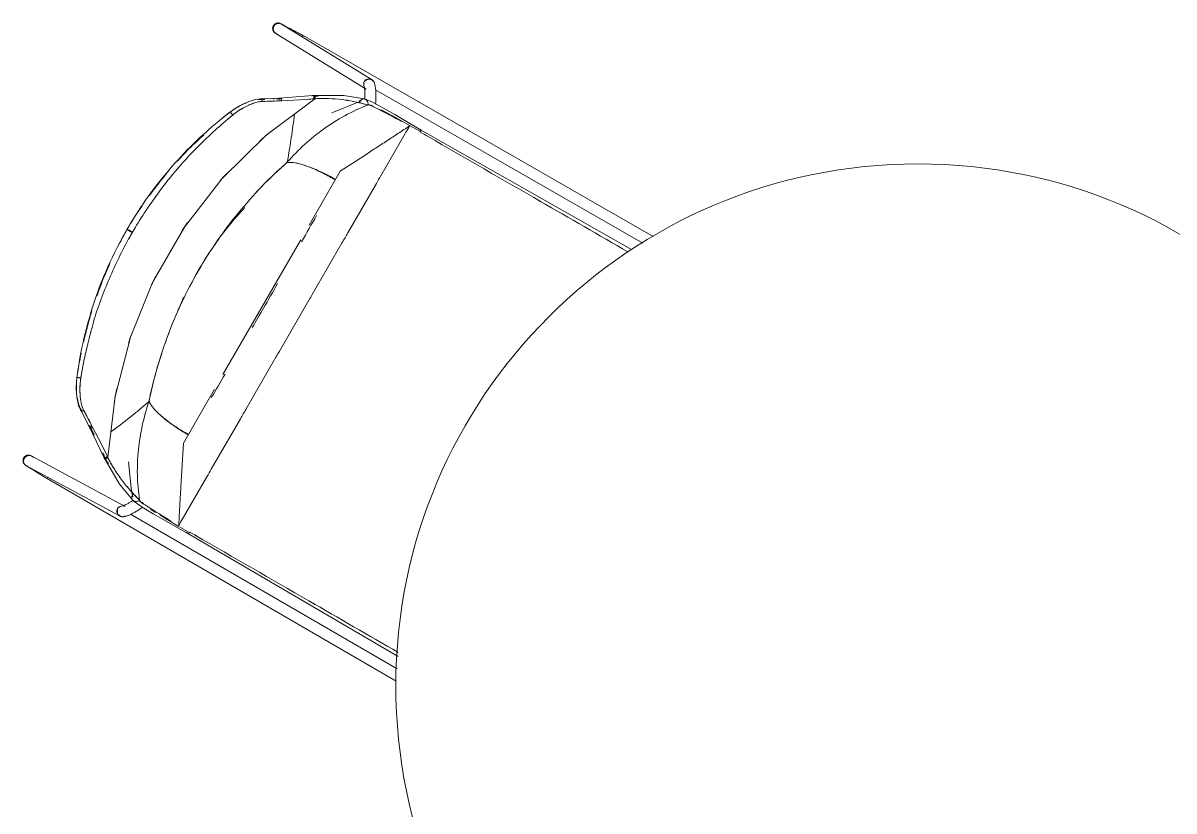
# Model space of a CAD drawing. Header units: millimetres. Extents: x 155927 to 317870, y -36033 to 97293.
# Drawn here: x 194627 to 195784, y 30545 to 31338 of the extents above; entities that cross this region are included whole.
import ezdxf

# ---------------------------------------------------------------- set-up
doc = ezdxf.new("R2010")
doc.units = ezdxf.units.MM
doc.header["$MEASUREMENT"] = 0
doc.layers.add('I-FURN', color=8, linetype='CONTINUOUS', lineweight=9)

msp = doc.modelspace()

# ---------------------------------------------------------------- linework, layer by layer
at = {"layer": 'I-FURN'}
for p, q in [((194880.2, 31336.5), (194880.4, 31336.7)), ((194880.4, 31336.7), (194880.6, 31336.8)), ((194880.5, 31335.8), (194881.7, 31336.7)), ((194880.6, 31336.8), (194880.8, 31336.9)), ((194880.8, 31336.9), (194881, 31337)), ((194881, 31337), (194881.1, 31337.1)), ((194881.1, 31337.1), (194881.3, 31337.2)), ((194881.3, 31337.2), (194881.5, 31337.3)), ((194881.5, 31337.3), (194881.7, 31337.4)), ((194881.7, 31337.4), (194882, 31337.5)), ((194881.7, 31336.7), (194883, 31337.2)), ((194882, 31337.5), (194882.2, 31337.6)), ((194882.2, 31337.6), (194882.4, 31337.6)), ((194882.4, 31337.6), (194882.6, 31337.7)), ((194882.6, 31337.7), (194882.8, 31337.7)), ((194882.8, 31337.7), (194883, 31337.7)), ((194883, 31337.7), (194883.2, 31337.8)), ((194883, 31337.2), (194884.4, 31337.4)), ((194883.2, 31337.8), (194883.5, 31337.8)), ((194883.5, 31337.8), (194883.7, 31337.8)), ((194883.7, 31337.8), (194883.9, 31337.8)), ((194883.9, 31337.8), (194884.1, 31337.8)), ((194884.1, 31337.8), (194884.3, 31337.7)), ((194884.3, 31337.7), (194884.6, 31337.7)), ((194884.4, 31337.4), (194885.8, 31337.3)), ((194884.6, 31337.7), (194884.8, 31337.7)), ((194884.8, 31337.7), (194885, 31337.6)), ((194885, 31337.6), (194885.2, 31337.6)), ((194885.2, 31337.6), (194885.4, 31337.5)), ((194885.4, 31337.5), (194885.6, 31337.4)), ((194885.6, 31337.4), (194885.8, 31337.4)), ((194885.8, 31337.4), (194886, 31337.3)), ((194885.8, 31337.3), (194887.1, 31336.7)), ((194886, 31337.3), (194886.2, 31337.2)), ((194886.2, 31337.2), (194886.3, 31337.1)), ((194886.4, 31337.1), (194886.3, 31337.1)), ((194886.3, 31337.1), (194886.3, 31337.1)), ((194886.3, 31337.1), (194886.3, 31337.1)), ((194886.3, 31337.1), (194886.4, 31337.1)), ((194886.6, 31337), (194886.4, 31337.1)), ((194886.4, 31337.1), (194886.4, 31337.1)), ((194886.4, 31337.1), (194886.5, 31337.1)), ((194886.5, 31337.1), (194886.6, 31337)), ((194886.7, 31336.9), (194886.6, 31337)), ((194886.6, 31337), (194886.8, 31336.9)), ((194886.9, 31336.8), (194886.7, 31336.9)), ((194886.8, 31336.9), (194887, 31336.8)), ((194887, 31336.8), (194887.2, 31336.7)), ((194978.2, 31280.5), (194887.2, 31336.7)), ((194887.2, 31336.7), (194887.5, 31336.5)), ((194878.2, 31332.5), (194878.3, 31332.7)), ((194878.2, 31332.3), (194878.2, 31332.5)), ((194878.2, 31332), (194878.2, 31332.3)), ((194878.3, 31331.8), (194878.2, 31332)), ((194878.3, 31333.4), (194878.4, 31333.6)), ((194878.3, 31333.1), (194878.3, 31333.4)), ((194878.3, 31332.9), (194878.3, 31333.1)), ((194878.3, 31332.7), (194878.3, 31332.9)), ((194878.3, 31331.6), (194878.3, 31331.8)), ((194878.3, 31331.4), (194878.3, 31331.6)), ((194878.3, 31331.2), (194878.3, 31331.4)), ((194878.4, 31331), (194878.3, 31331.2)), ((194878.4, 31333.8), (194878.5, 31334)), ((194878.4, 31333.6), (194878.4, 31333.8)), ((194878.5, 31330.7), (194878.4, 31331)), ((194878.5, 31334), (194878.6, 31334.2)), ((194878.5, 31330.5), (194878.5, 31330.7)), ((194878.6, 31330.3), (194878.5, 31330.5)), ((194878.6, 31334.2), (194878.7, 31334.4)), ((194878.7, 31330.1), (194878.6, 31330.3)), ((194878.7, 31334.4), (194878.8, 31334.6)), ((194878.8, 31329.9), (194878.7, 31330.1)), ((194878.8, 31334.8), (194879, 31335)), ((194878.8, 31334.6), (194878.8, 31334.8)), ((194878.9, 31329.7), (194878.8, 31329.9)), ((194878.9, 31331.9), (194879.1, 31333.3)), ((194879.1, 31330.5), (194878.9, 31331.9)), ((194879, 31329.5), (194878.9, 31329.7)), ((194879, 31335), (194879.1, 31335.2)), ((194879, 31335), (194879, 31335)), ((194879.1, 31329.3), (194879, 31329.5)), ((194879.1, 31335.2), (194879.2, 31335.4)), ((194879.1, 31333.3), (194879.7, 31334.6)), ((194879.6, 31329.2), (194879.1, 31330.5)), ((194879.2, 31329.2), (194879.1, 31329.3)), ((194879.2, 31335.4), (194879.3, 31335.6)), ((194879.3, 31329), (194879.2, 31329.2)), ((194879.3, 31335.6), (194879.5, 31335.7)), ((194879.5, 31328.8), (194879.3, 31329)), ((194879.5, 31335.7), (194879.6, 31335.9)), ((194879.6, 31328.6), (194879.5, 31328.8)), ((194879.6, 31335.9), (194879.8, 31336.1)), ((194880.5, 31328.1), (194879.6, 31329.2)), ((194879.8, 31328.5), (194879.6, 31328.6)), ((194879.7, 31334.6), (194880.5, 31335.8)), ((194879.8, 31336.1), (194879.9, 31336.2)), ((194879.9, 31328.3), (194879.8, 31328.5)), ((194879.9, 31336.2), (194880.1, 31336.4)), ((194880.1, 31328.2), (194879.9, 31328.3)), ((194880.1, 31336.4), (194880.2, 31336.5)), ((194880.2, 31328), (194880.1, 31328.2)), ((194880.4, 31327.9), (194880.2, 31328)), ((194880.6, 31327.8), (194880.4, 31327.9)), ((194881.6, 31327.2), (194880.5, 31328.1)), ((194880.8, 31327.6), (194880.6, 31327.8)), ((194881, 31327.5), (194880.8, 31327.6)), ((194881.2, 31327.4), (194881, 31327.5)), ((194881.3, 31327.3), (194881.2, 31327.4)), ((194881.2, 31327.4), (194881.2, 31327.4)), ((194881.2, 31327.4), (194881.2, 31327.4)), ((194881.2, 31327.4), (194881.2, 31327.4)), ((194881.2, 31327.4), (194881.2, 31327.4)), ((194881.2, 31327.4), (194881.3, 31327.3)), ((194881.4, 31327.3), (194881.3, 31327.3)), ((194881.3, 31327.3), (194881.5, 31327.3)), ((194881.4, 31327.3), (194972.4, 31271.1)), ((194881.6, 31327.2), (194881.4, 31327.3)), ((194881.5, 31327.3), (194881.6, 31327.2)), ((194881.8, 31327.1), (194881.6, 31327.2)), ((194881.6, 31327.2), (194881.7, 31327.1)), ((194882.1, 31326.9), (194881.8, 31327.1)), ((194882.3, 31326.8), (194882.1, 31326.9)), ((194882.6, 31326.6), (194882.3, 31326.8)), ((194883, 31326.5), (194882.6, 31326.6)), ((194883.4, 31326.3), (194883, 31326.5)), ((194887.5, 31336.5), (194887.8, 31336.3)), ((194887.8, 31336.3), (194888.2, 31336.2)), ((194888.2, 31336.2), (194888.6, 31336)), ((194888.6, 31336), (194889, 31335.7)), ((194889, 31335.7), (194889.4, 31335.5)), ((194889.4, 31335.5), (194889.9, 31335.2)), ((194889.9, 31335.2), (194890.4, 31335)), ((194890.4, 31335), (194891, 31334.7)), ((194891, 31334.7), (194891.6, 31334.4)), ((194891.6, 31334.4), (194892.2, 31334)), ((194892.2, 31334), (194892.8, 31333.7)), ((194892.8, 31333.7), (194893.5, 31333.4)), ((194893.5, 31333.4), (194894.1, 31333)), ((194894.1, 31333), (194894.9, 31332.6)), ((194894.9, 31332.6), (194895.6, 31332.2)), ((194895.6, 31332.2), (194896.4, 31331.8)), ((194896.4, 31331.8), (194897.1, 31331.4)), ((194897.1, 31331.4), (194898, 31331)), ((194898, 31331), (194898.8, 31330.5)), ((194898.8, 31330.5), (194899.6, 31330.1)), ((194899.6, 31330.1), (194900.5, 31329.6)), ((194900.5, 31329.6), (194901.3, 31329.2)), ((194901.3, 31329.2), (194902.2, 31328.7)), ((194902.2, 31328.7), (194903.1, 31328.2)), ((194903.1, 31328.2), (194904, 31327.8)), ((194904, 31327.8), (194905, 31327.3)), ((194905, 31327.3), (194905.9, 31326.8)), ((194905.9, 31326.8), (194906.8, 31326.3)), ((194906.8, 31326.3), (194907.7, 31325.8)), ((194907.7, 31325.8), (194908.7, 31325.3)), ((194908.4, 31324.5), (194908.7, 31325)), ((194908.7, 31325.3), (194908.8, 31325.2)), ((194908.7, 31325), (194908.8, 31325.2)), ((195260.7, 31123.1), (194908.8, 31325.3)), ((194908, 31323.7), (194908.4, 31324.5)), ((194979.3, 31279.6), (194979.8, 31278.9)), ((194979.8, 31278.9), (194980.2, 31278.2)), ((194970.3, 31273.3), (194970.4, 31273.2)), ((194970.4, 31273.2), (194970.4, 31273.1)), ((194970.4, 31273.1), (194970.5, 31272.9)), ((194970.5, 31272.9), (194970.5, 31272.6)), ((194970.5, 31272.6), (194970.6, 31272.3)), ((194970.6, 31272.3), (194970.7, 31271.9)), ((194970.7, 31271.9), (194970.7, 31271.4)), ((194970.7, 31271.4), (194970.8, 31270.9)), ((194970.8, 31270.9), (194970.9, 31270.4)), ((194970.9, 31270.4), (194970.9, 31269.8)), ((194970.9, 31269.8), (194971, 31269.2)), ((194971, 31269.2), (194971, 31268.5)), ((194971, 31268.5), (194971.1, 31267.8)), ((194971.1, 31267.8), (194971.1, 31267)), ((194980.2, 31278.2), (194980.5, 31277.5)), ((194980.5, 31277.5), (194980.7, 31276.9)), ((194980.7, 31276.9), (194980.9, 31276.2)), ((194980.9, 31276.2), (194981.1, 31275.6)), ((194981.1, 31275.6), (194981.3, 31274.9)), ((194981.3, 31274.9), (194981.4, 31274.3)), ((194981.4, 31274.3), (194981.5, 31273.6)), ((194981.5, 31273.6), (194981.7, 31272.8)), ((194981.7, 31272.8), (194981.7, 31272.1)), ((194981.7, 31272.1), (194981.8, 31271.3)), ((194981.8, 31271.3), (194981.9, 31270.6)), ((194981.8, 31270.6), (195250.6, 31116.2)), ((194981.9, 31270.6), (194982, 31269.7)), ((194982, 31269.7), (194982, 31268.9)), ((194982, 31268.9), (194982.1, 31268)), ((194982.1, 31268), (194982.1, 31267.2)), ((194982.1, 31267.2), (194982.1, 31266.3)), ((194844.7, 31254.3), (194849.6, 31256.8)), ((194849.6, 31256.8), (194854.3, 31258.8)), ((194854.3, 31258.8), (194860.9, 31260.9)), ((194860.9, 31260.9), (194866.3, 31261.5)), ((194864.2, 31260.8), (194870.4, 31261)), ((194866.1, 31261.5), (194885.6, 31262.3)), ((194874.1, 31259.1), (194867.5, 31258.9)), ((194920.7, 31261.6), (194871.4, 31224.7)), ((194878.7, 31261.3), (194879.9, 31261.4)), ((194887.5, 31259.6), (194881.2, 31259.3)), ((194882.3, 31261.5), (194884.2, 31261.6)), ((194884, 31261.6), (194885.2, 31260.7)), ((194884.2, 31261.6), (194886.6, 31261.7)), ((194885, 31262.3), (194884.6, 31262.1)), ((194885.4, 31262.3), (194885, 31262.3)), ((194885.2, 31262.3), (194918.7, 31264.9)), ((194885.8, 31262.2), (194885.4, 31262.3)), ((194886.1, 31262), (194885.8, 31262.2)), ((194886.7, 31261.3), (194886.5, 31261.7)), ((194886.8, 31260.9), (194886.7, 31261.3)), ((194886.7, 31259.6), (194886.8, 31260)), ((194886.9, 31260.4), (194886.8, 31260.9)), ((194886.8, 31260), (194886.9, 31260.4)), ((194905.4, 31260.5), (194887.5, 31259.6)), ((194920.7, 31261.6), (194905.4, 31260.5)), ((194918.7, 31264.9), (194950, 31265)), ((194920.6, 31261.6), (194919.1, 31264.9)), ((194919.1, 31264.9), (194919.6, 31264.8)), ((194919.1, 31262.6), (194920.6, 31261.6)), ((194920.6, 31261.6), (194919.1, 31262.6)), ((194919.1, 31262.6), (194920.6, 31261.6)), ((194919.1, 31262.6), (194920.6, 31261.6)), ((194919.6, 31264.8), (194920, 31264.6)), ((194920, 31264.6), (194920.4, 31264.3)), ((194920.4, 31264.3), (194920.7, 31263.9)), ((194920.8, 31262.1), (194920.6, 31261.6)), ((194920.7, 31263.9), (194920.9, 31263.5)), ((194921, 31262.5), (194920.8, 31262.1)), ((194920.9, 31263.5), (194921, 31263)), ((194921, 31263), (194921, 31262.5)), ((194967.7, 31259.5), (194937.8, 31247.4)), ((194950, 31265), (194970.7, 31261.5)), ((194965.2, 31257.5), (194965.7, 31259)), ((194965.7, 31259), (194966.6, 31260.1)), ((194966.6, 31260.1), (194967.8, 31261)), ((194967.8, 31261), (194969, 31261.4)), ((194969, 31261.4), (194969.7, 31261.5)), ((194969.7, 31261.5), (194970.3, 31261.5)), ((194970.1, 31261.6), (194971.3, 31261.3)), ((194970.3, 31261.5), (194971.3, 31261.3)), ((194971.1, 31262), (194971, 31261)), ((194971.1, 31267), (194971.1, 31266.3)), ((194971.1, 31266.3), (194971.1, 31265.5)), ((194971.1, 31265.5), (194971.1, 31264.6)), ((194971.1, 31264.6), (194971.1, 31263.8)), ((194971.1, 31263.8), (194971.1, 31262.9)), ((194971.1, 31262.9), (194971.1, 31262)), ((194971.3, 31261.3), (194978.8, 31258)), ((194972.3, 31260.7), (194973.1, 31259.9)), ((194973.1, 31259.9), (194973.7, 31258.9)), ((194974.1, 31255.9), (194975, 31255.9)), ((194976, 31255.6), (194978.9, 31254.5)), ((194978.8, 31258), (194983.1, 31255.7)), ((194981.9, 31258.3), (194981.8, 31257.2)), ((194981.8, 31257.2), (194981.8, 31256.1)), ((194982, 31259.3), (194981.9, 31258.3)), ((194982.1, 31261.4), (194982, 31260.4)), ((194982, 31260.4), (194982, 31259.3)), ((194982.1, 31266.3), (194982.1, 31265.3)), ((194982.1, 31265.3), (194982.1, 31264.4)), ((194982.1, 31264.4), (194982.1, 31263.4)), ((194982.1, 31263.4), (194982.1, 31262.4)), ((194982.1, 31262.4), (194982.1, 31261.4)), ((194983.1, 31255.7), (194992.8, 31250.3)), ((194835.8, 31248), (194835.6, 31248.2)), ((194835.6, 31248.2), (194835.6, 31248.2)), ((194836, 31247.7), (194835.8, 31248)), ((194836.2, 31247.4), (194836, 31247.7)), ((194836.5, 31247.1), (194836.2, 31247.4)), ((194836.8, 31246.7), (194836.5, 31247.1)), ((194837.1, 31246.3), (194836.8, 31246.7)), ((194837.4, 31245.9), (194837.1, 31246.3)), ((194837.7, 31245.6), (194837.4, 31245.9)), ((194837.9, 31245.4), (194837.7, 31245.6)), ((194838, 31245.2), (194837.9, 31245.4)), ((194838.1, 31245.1), (194838, 31245.2)), ((194840, 31251.4), (194844.7, 31254.3)), ((194987.4, 31250.5), (194994.4, 31246.8)), ((194992.8, 31250.3), (195001.1, 31245.6)), ((194994.4, 31246.8), (195004.8, 31241.1)), ((195001.1, 31245.6), (195014.4, 31237.8)), ((195003.7, 31241), (195008, 31238.7)), ((195004.8, 31241.1), (195016, 31234.8)), ((195014.4, 31237.8), (195027.5, 31230.1)), ((195016, 31234.8), (195027.6, 31228.2)), ((194871.4, 31224.7), (194827.4, 31181.4)), ((195011.4, 31226.5), (194987.1, 31184.2)), ((195026.4, 31228.9), (195026.7, 31229.4)), ((195026.8, 31230.3), (195026.6, 31230)), ((195026.7, 31229.4), (195026.9, 31229.8)), ((195027, 31230.4), (195026.8, 31230.3)), ((195026.9, 31229.8), (195027, 31230.2)), ((195027, 31230.4), (195238.9, 31109.8)), ((195027, 31230.3), (195027, 31230.4)), ((195027, 31230.2), (195027, 31230.3)), ((194946.3, 31188.6), (194970.2, 31204.2)), ((194914.9, 31134.3), (194946.3, 31188.6)), ((194827.4, 31181.4), (194789.6, 31132.5)), ((194982.6, 31176.5), (194953.9, 31126.7)), ((194731.8, 31130), (194731.7, 31130)), ((194732.1, 31129.8), (194731.8, 31130)), ((194731.9, 31130.4), (194732, 31130.4)), ((194732, 31130.4), (194732.3, 31130.2)), ((194732.5, 31129.6), (194732.1, 31129.8)), ((194732.3, 31130.2), (194732.7, 31130)), ((194733.1, 31129.2), (194732.5, 31129.6)), ((194732.7, 31130), (194733.3, 31129.6)), ((194733.7, 31128.9), (194733.1, 31129.2)), ((194733.3, 31129.6), (194733.9, 31129.3)), ((194734.4, 31128.5), (194733.7, 31128.9)), ((194733.9, 31129.3), (194734.6, 31128.9)), ((194735.1, 31128.1), (194734.4, 31128.5)), ((194734.6, 31128.9), (194735.3, 31128.5)), ((194735.3, 31128.5), (194736, 31128.1)), ((194789.6, 31132.5), (194758.7, 31079)), ((194735.8, 31127.7), (194735.1, 31128.1)), ((194736.3, 31127.4), (194735.8, 31127.7)), ((194736, 31128.1), (194736.5, 31127.8)), ((194736.7, 31127.1), (194736.3, 31127.4)), ((194736.5, 31127.8), (194737, 31127.5)), ((194737, 31127), (194736.7, 31127.1)), ((194737, 31127.5), (194737.2, 31127.4)), ((194867.4, 31051.9), (194906.5, 31119.6)), ((194948.2, 31116.9), (194918.1, 31064.7)), ((194756, 31073.4), (194735.3, 31021.9)), ((194758.7, 31079), (194756.2, 31074)), ((194914.8, 31059), (194884.7, 31007)), ((194828.3, 30984.2), (194867.4, 31051.9)), ((194735.3, 31021.9), (194719.8, 30962.1)), ((194881.6, 31001.6), (194851.6, 30949.6)), ((194681.5, 30981.4), (194681.6, 30981.3)), ((194681.6, 30981.3), (194681.8, 30981.3)), ((194681.8, 30981.3), (194682.1, 30981.3)), ((194682.1, 30981.3), (194682.5, 30981.2)), ((194682.5, 30981.2), (194683, 30981.1)), ((194683, 30981.1), (194683.4, 30981.1)), ((194683.4, 30981.1), (194683.9, 30981)), ((194683.9, 30981), (194684.4, 30980.9)), ((194684.4, 30980.9), (194684.8, 30980.9)), ((194684.8, 30980.9), (194685.1, 30980.8)), ((194685.1, 30980.8), (194685.3, 30980.8)), ((194681, 30975.9), (194680.8, 30970.4)), ((194680.8, 30970.4), (194681.1, 30964.9)), ((194788.5, 30915.3), (194819.9, 30969.6)), ((194681.1, 30964.9), (194681.7, 30959.8)), ((194681.7, 30959.8), (194683.2, 30953.1)), ((194719.8, 30962.1), (194712.5, 30900.9)), ((194683.2, 30953.1), (194685.3, 30948.1)), ((194684.9, 30950.3), (194686.8, 30946.9)), ((194685.2, 30949.2), (194685.1, 30948.8)), ((194685.1, 30948.8), (194685.2, 30948.4)), ((194685.3, 30949.6), (194685.2, 30949.2)), ((194685.2, 30948.4), (194685.4, 30948.1)), ((194685.3, 30948.2), (194694.2, 30931.2)), ((194685.4, 30948.1), (194685.6, 30947.8)), ((194685.6, 30947.8), (194686, 30947.6)), ((194686.4, 30947.5), (194686.8, 30947.5)), ((194686.8, 30947.5), (194687.2, 30947.6)), ((194687.2, 30947.6), (194687.6, 30947.8)), ((194687.6, 30947.8), (194688, 30948.1)), ((194688, 30948.1), (194688.2, 30948.4)), ((194697.6, 30930.7), (194688.2, 30948.4)), ((194694, 30932), (194694.1, 30931.6)), ((194694.1, 30931.4), (194694, 30931.8)), ((194694.1, 30931.6), (194694.2, 30931.2)), ((194695.7, 30932.1), (194694.2, 30932.8)), ((194694.2, 30932.7), (194695.8, 30932)), ((194694.3, 30932.6), (194698.8, 30923.8)), ((194845.8, 30939.6), (194816.6, 30889)), ((194694.1, 30931.4), (194708.6, 30901.1)), ((194694.3, 30931.1), (194694.1, 30931.4)), ((194694.2, 30931.2), (194694.5, 30930.9)), ((194694.6, 30930.8), (194694.3, 30931.1)), ((194694.9, 30930.7), (194695.3, 30930.6)), ((194695.4, 30930.4), (194694.9, 30930.6)), ((194695.3, 30930.6), (194695.7, 30930.6)), ((194695.8, 30930.4), (194695.4, 30930.4)), ((194695.7, 30930.6), (194696.2, 30930.6)), ((194696.2, 30930.5), (194695.8, 30930.4)), ((194696.2, 30930.6), (194696.6, 30930.8)), ((194696.7, 30930.7), (194696.2, 30930.5)), ((194696.6, 30930.8), (194697, 30931.1)), ((194697, 30931), (194696.7, 30930.7)), ((194697, 30931.1), (194697.2, 30931.4)), ((194697.3, 30931.3), (194697, 30931)), ((194705.8, 30914.8), (194697.6, 30930.7)), ((194712.5, 30900.9), (194705.8, 30914.8)), ((194787, 30887.6), (194788.5, 30915.3)), ((194627.3, 30898.4), (194627.4, 30898.7)), ((194627.3, 30898.2), (194627.3, 30898.4)), ((194627.3, 30898), (194627.3, 30898.2)), ((194627.3, 30897.8), (194627.3, 30898)), ((194627.3, 30897.6), (194627.3, 30897.8)), ((194627.3, 30897.3), (194627.3, 30897.6)), ((194627.3, 30897.1), (194627.3, 30897.3)), ((194627.3, 30896.9), (194627.3, 30897.1)), ((194627.4, 30896.7), (194627.3, 30896.9)), ((194627.4, 30898.9), (194627.5, 30899.1)), ((194627.4, 30898.7), (194627.4, 30898.9)), ((194627.5, 30899.3), (194627.6, 30899.5)), ((194627.5, 30899.1), (194627.5, 30899.3)), ((194627.6, 30899.5), (194627.7, 30899.7)), ((194627.7, 30899.7), (194627.8, 30899.9)), ((194627.8, 30899.9), (194627.9, 30900.1)), ((194627.9, 30900.1), (194628, 30900.3)), ((194627.9, 30897.2), (194628.2, 30898.6)), ((194628.1, 30895.8), (194627.9, 30897.2)), ((194628, 30900.4), (194628.1, 30900.6)), ((194628, 30900.3), (194628, 30900.4)), ((194628.1, 30900.6), (194628.3, 30900.8)), ((194628.2, 30898.6), (194628.7, 30900)), ((194628.3, 30900.8), (194628.4, 30900.9)), ((194628.4, 30900.9), (194628.5, 30901.1)), ((194628.5, 30901.1), (194628.7, 30901.3)), ((194628.7, 30901.3), (194628.8, 30901.4)), ((194628.7, 30900), (194629.6, 30901.1)), ((194628.8, 30901.4), (194629, 30901.6)), ((194629, 30901.6), (194629.1, 30901.7)), ((194629.1, 30901.7), (194629.3, 30901.9)), ((194629.3, 30901.9), (194629.5, 30902)), ((194629.5, 30902), (194629.7, 30902.1)), ((194629.6, 30901.1), (194630.7, 30902)), ((194629.7, 30902.1), (194629.8, 30902.3)), ((194629.8, 30902.3), (194630, 30902.4)), ((194630, 30902.4), (194630.2, 30902.5)), ((194630.2, 30902.5), (194630.4, 30902.6)), ((194630.4, 30902.6), (194630.6, 30902.7)), ((194630.6, 30902.7), (194630.8, 30902.8)), ((194630.7, 30902), (194632, 30902.5)), ((194630.8, 30902.8), (194631, 30902.8)), ((194631, 30902.8), (194631.2, 30902.9)), ((194631.2, 30902.9), (194631.5, 30903)), ((194631.5, 30903), (194631.7, 30903)), ((194631.7, 30903), (194631.9, 30903)), ((194631.9, 30903), (194632.1, 30903.1)), ((194632, 30902.5), (194633.4, 30902.7)), ((194632.1, 30903.1), (194632.3, 30903.1)), ((194632.3, 30903.1), (194632.5, 30903.1)), ((194632.5, 30903.1), (194632.8, 30903.1)), ((194632.8, 30903.1), (194633, 30903.1)), ((194633, 30903.1), (194633.2, 30903.1)), ((194633.2, 30903.1), (194633.4, 30903.1)), ((194633.4, 30903.1), (194633.6, 30903.1)), ((194633.4, 30902.7), (194634.8, 30902.6)), ((194633.6, 30903.1), (194633.9, 30903)), ((194633.9, 30903), (194634.1, 30903)), ((194634.1, 30903), (194634.3, 30902.9)), ((194634.3, 30902.9), (194634.5, 30902.9)), ((194634.5, 30902.9), (194634.7, 30902.8)), ((194634.7, 30902.8), (194634.9, 30902.7)), ((194634.8, 30902.6), (194636.1, 30902)), ((194634.9, 30902.7), (194635.1, 30902.6)), ((194635.1, 30902.6), (194635.3, 30902.5)), ((194635.3, 30902.5), (194635.5, 30902.4)), ((194635.5, 30902.4), (194635.7, 30902.3)), ((194635.7, 30902.3), (194635.7, 30902.3)), ((194635.8, 30902.3), (194635.7, 30902.3)), ((194635.7, 30902.3), (194635.7, 30902.3)), ((194635.7, 30902.3), (194635.7, 30902.3)), ((194635.7, 30902.3), (194635.8, 30902.2)), ((194635.8, 30902.2), (194635.8, 30902.3)), ((194635.9, 30902.1), (194635.8, 30902.2)), ((194635.8, 30902.2), (194635.9, 30902.2)), ((194635.9, 30902.2), (194636, 30902.1)), ((194636.1, 30902), (194635.9, 30902.1)), ((194730.1, 30851.4), (194636, 30902.1)), ((194636, 30902.1), (194636.2, 30902)), ((194636.3, 30901.9), (194636.1, 30902)), ((194636.2, 30902), (194636.4, 30901.9)), ((194636.4, 30901.9), (194636.6, 30901.7)), ((194636.6, 30901.7), (194636.9, 30901.6)), ((194636.9, 30901.6), (194637.2, 30901.4)), ((194637.2, 30901.4), (194637.5, 30901.2)), ((194637.5, 30901.2), (194637.9, 30900.9)), ((194708.1, 30904.6), (194708.9, 30902.9)), ((194708.6, 30901.1), (194724.2, 30873.9)), ((194708.8, 30900.7), (194710.6, 30900.8)), ((194709.1, 30900.3), (194708.8, 30900.7)), ((194709.5, 30900), (194709.1, 30900.3)), ((194710, 30899.9), (194709.5, 30900)), ((194710.4, 30899.8), (194710, 30899.9)), ((194710.9, 30899.8), (194710.4, 30899.8)), ((194712.4, 30901), (194710.8, 30901.8)), ((194712.4, 30901), (194710.8, 30901.8)), ((194710.8, 30901.8), (194712.4, 30901)), ((194712.4, 30901), (194710.8, 30901.8)), ((194711.4, 30900), (194710.9, 30899.8)), ((194711, 30900.9), (194712.4, 30901)), ((194711.8, 30900.3), (194711.4, 30900)), ((194712.1, 30900.6), (194711.8, 30900.3)), ((194712.4, 30901), (194712.1, 30900.6)), ((194627.4, 30896.5), (194627.4, 30896.7)), ((194627.5, 30896.3), (194627.4, 30896.5)), ((194627.5, 30896), (194627.5, 30896.3)), ((194627.6, 30895.8), (194627.5, 30896)), ((194627.7, 30895.6), (194627.6, 30895.8)), ((194627.7, 30895.4), (194627.7, 30895.6)), ((194627.8, 30895.2), (194627.7, 30895.4)), ((194627.9, 30895), (194627.8, 30895.2)), ((194628, 30894.8), (194627.9, 30895)), ((194628.2, 30894.7), (194628, 30894.8)), ((194628.6, 30894.5), (194628.1, 30895.8)), ((194628.3, 30894.5), (194628.2, 30894.7)), ((194628.4, 30894.3), (194628.3, 30894.5)), ((194628.5, 30894.1), (194628.4, 30894.3)), ((194628.7, 30894), (194628.5, 30894.1)), ((194629.5, 30893.4), (194628.6, 30894.5)), ((194628.8, 30893.8), (194628.7, 30894)), ((194629, 30893.6), (194628.8, 30893.8)), ((194629.2, 30893.5), (194629, 30893.6)), ((194629.3, 30893.3), (194629.2, 30893.5)), ((194629.5, 30893.2), (194629.3, 30893.3)), ((194630.6, 30892.5), (194629.5, 30893.4)), ((194629.7, 30893.1), (194629.5, 30893.2)), ((194629.9, 30893), (194629.7, 30893.1)), ((194629.9, 30892.9), (194629.9, 30893)), ((194629.9, 30893), (194629.9, 30893)), ((194629.9, 30893), (194629.9, 30893)), ((194629.9, 30893), (194629.9, 30892.9)), ((194630, 30892.9), (194629.9, 30892.9)), ((194629.9, 30892.9), (194630, 30892.9)), ((194630.2, 30892.8), (194630, 30892.9)), ((194630, 30892.9), (194630.2, 30892.8)), ((194630.3, 30892.7), (194630.2, 30892.8)), ((194630.2, 30892.8), (194630.3, 30892.7)), ((194630.5, 30892.5), (194630.3, 30892.7)), ((194630.3, 30892.7), (194630.4, 30892.6)), ((194630.8, 30892.4), (194630.5, 30892.5)), ((194630.7, 30892.4), (194724.9, 30841.8)), ((194631, 30892.2), (194630.8, 30892.4)), ((194631.3, 30892), (194631, 30892.2)), ((194631.7, 30891.8), (194631.3, 30892)), ((194632, 30891.6), (194631.7, 30891.8)), ((194632.5, 30891.3), (194632, 30891.6)), ((194632.9, 30891.1), (194632.5, 30891.3)), ((194633.4, 30890.8), (194632.9, 30891.1)), ((194633.9, 30890.5), (194633.4, 30890.8)), ((194634.4, 30890.1), (194633.9, 30890.5)), ((194634.9, 30889.8), (194634.4, 30890.1)), ((194635.5, 30889.4), (194634.9, 30889.8)), ((194636.1, 30889), (194635.5, 30889.4)), ((194636.8, 30888.6), (194636.1, 30889)), ((194637.4, 30888.2), (194636.8, 30888.6)), ((194638.1, 30887.8), (194637.4, 30888.2)), ((194638.8, 30887.3), (194638.1, 30887.8)), ((194639.6, 30886.9), (194638.8, 30887.3)), ((194640.3, 30886.4), (194639.6, 30886.9)), ((194641.1, 30885.9), (194640.3, 30886.4)), ((194641.9, 30885.4), (194641.1, 30885.9)), ((194642.7, 30884.9), (194641.9, 30885.4)), ((194733.5, 30896.3), (194736.5, 30866.9)), ((194643.5, 30884.4), (194642.7, 30884.9)), ((194644.3, 30883.9), (194643.5, 30884.4)), ((194645.2, 30883.4), (194644.3, 30883.9)), ((194646.1, 30882.8), (194645.2, 30883.4)), ((194646.9, 30882.3), (194646.1, 30882.8)), ((194647.8, 30881.7), (194646.9, 30882.3)), ((194648.7, 30881.2), (194647.8, 30881.7)), ((194649.6, 30880.6), (194648.7, 30881.2)), ((194650.5, 30880), (194649.6, 30880.6)), ((194651.4, 30879.5), (194650.5, 30880)), ((194651.4, 30879.5), (194651.5, 30879.6)), ((194651.4, 30879.5), (195002.4, 30675.8)), ((194651.5, 30879.6), (194651.9, 30880.1)), ((194651.9, 30880.1), (194652.4, 30880.9)), ((194724.2, 30873.9), (194737.6, 30857.7)), ((194812.2, 30881.4), (194787.3, 30838.2)), ((194736.5, 30866.9), (194737.8, 30861.3)), ((194737.3, 30863.3), (194736.7, 30861.9)), ((194738.2, 30864.5), (194737.3, 30863.3)), ((194727.2, 30852.1), (194727.4, 30852.2)), ((194727.2, 30852.1), (194727.2, 30852.1)), ((194727.4, 30852.2), (194727.6, 30852.2)), ((194727.6, 30852.2), (194727.9, 30852.3)), ((194727.9, 30852.3), (194728.2, 30852.4)), ((194728.2, 30852.4), (194728.6, 30852.5)), ((194728.6, 30852.5), (194729, 30852.7)), ((194729, 30852.7), (194729.5, 30852.9)), ((194729.5, 30852.9), (194730, 30853.1)), ((194730, 30853.1), (194730.5, 30853.4)), ((194730.5, 30853.4), (194731.1, 30853.6)), ((194731.1, 30853.6), (194731.7, 30853.9)), ((194731.7, 30853.9), (194732.3, 30854.2)), ((194732.3, 30854.2), (194733, 30854.6)), ((194733, 30854.6), (194733.6, 30855)), ((194733.6, 30855), (194734.3, 30855.4)), ((194734.3, 30855.4), (194735.1, 30855.8)), ((194735.1, 30855.8), (194735.8, 30856.2)), ((194735.8, 30856.2), (194736.6, 30856.7)), ((194736.7, 30861.9), (194736.6, 30860.5)), ((194736.6, 30860.5), (194736.8, 30859.2)), ((194736.6, 30856.7), (194737.3, 30857.1)), ((194736.8, 30859.2), (194737, 30858.6)), ((194737, 30858.6), (194737.3, 30858.1)), ((194738, 30857.3), (194737.2, 30858.1)), ((194737.3, 30858.1), (194738, 30857.3)), ((194737.3, 30857.1), (194738.1, 30857.6)), ((194738, 30857.3), (194744.7, 30852.5)), ((194740.2, 30856.4), (194739, 30856.7)), ((194741.3, 30856.4), (194740.2, 30856.4)), ((194747.7, 30854), (194744.6, 30856.8)), ((194744.7, 30852.5), (194748.8, 30849.9)), ((194746.9, 30850.2), (194747.8, 30850.8)), ((194726.2, 30841.2), (194727.1, 30841.1)), ((194727.1, 30841.1), (194727.9, 30841.1)), ((194727.9, 30841.1), (194728.6, 30841.2)), ((194728.6, 30841.2), (194729.3, 30841.3)), ((194729.3, 30841.3), (194729.9, 30841.5)), ((194729.9, 30841.5), (194730.6, 30841.6)), ((194730.6, 30841.6), (194731.2, 30841.8)), ((194731.2, 30841.8), (194731.9, 30842)), ((194731.9, 30842), (194732.5, 30842.3)), ((194732.5, 30842.3), (194733.2, 30842.5)), ((194733.2, 30842.5), (194733.9, 30842.8)), ((194733.9, 30842.8), (194734.6, 30843.1)), ((194734.6, 30843.1), (194735.3, 30843.5)), ((195003.4, 30688), (194735.2, 30843.6)), ((194735.3, 30843.5), (194736.1, 30843.8)), ((194736.1, 30843.8), (194736.8, 30844.2)), ((194736.8, 30844.2), (194737.6, 30844.6)), ((194737.6, 30844.6), (194738.4, 30845)), ((194738.4, 30845), (194739.2, 30845.4)), ((194739.2, 30845.4), (194740, 30845.9)), ((194740, 30845.9), (194740.8, 30846.4)), ((194740.8, 30846.4), (194741.6, 30846.9)), ((194741.6, 30846.9), (194742.5, 30847.4)), ((194742.5, 30847.4), (194743.3, 30847.9)), ((194743.3, 30847.9), (194744.2, 30848.5)), ((194744.2, 30848.5), (194745.1, 30849)), ((194745.1, 30849), (194746, 30849.6)), ((194746, 30849.6), (194746.9, 30850.2)), ((194748.8, 30849.9), (194758.3, 30844.1)), ((194760.6, 30845.5), (194755.5, 30848.7)), ((194758.3, 30844.1), (194766.6, 30839.3)), ((194772.3, 30838.4), (194764.9, 30842.9)), ((194766.6, 30839.3), (194779.9, 30831.7)), ((194772, 30839.3), (194771.8, 30839.4)), ((194776, 30836.8), (194772, 30839.3)), ((194783.3, 30831.8), (194772.3, 30838.4)), ((194779.9, 30831.7), (194793.1, 30824.2)), ((194794.9, 30825.1), (194783.3, 30831.8)), ((194791.5, 30825.7), (194791.4, 30825.4)), ((194791.4, 30825.3), (194791.5, 30825.2)), ((194791.4, 30825.2), (195004.3, 30700.6)), ((194791.6, 30825.4), (194791.8, 30825.6))]:
    msp.add_line(p, q, dxfattribs=at)
for start, end in [(0, 180), (180, 0)]:
    msp.add_arc((195527.1, 30671.1), 525, start, end, dxfattribs=at)
for centre, major_axis, ratio, start_param, end_param in [((194975, 31276.2), (-4.37, -3.35), 0.969753, 3.920884, 5.491681), ((194975.3, 31275.8), (-2.89, -4.68), 0.969889, 2.386842, 4.481237), ((194975, 31276.2), (-4.37, -3.35), 0.969753, 2.873687, 3.920884), ((194975.3, 31275.8), (-2.89, -4.68), 0.969889, 5.004836, 5.790234), ((194726.9, 30846.7), (0.72, 5.45), 0.969753, 0.791505, 2.362301), ((194727.5, 30846.6), (2.61, 4.84), 0.969889, 0.234165, 1.27835), ((194727.5, 30846.6), (2.61, 4.84), 0.969889, 1.801948, 4.158143), ((194726.9, 30846.7), (0.72, 5.45), 0.969753, 2.362301, 3.141593), ((194726.9, 30846.7), (0.72, 5.45), 0.969753, 3.147699, 3.409499)]:
    msp.add_ellipse(centre, major_axis=major_axis, ratio=ratio, start_param=start_param, end_param=end_param, dxfattribs=at)
for points, knots in [([(194908.7, 31325.1), (194908.7, 31325.1), (194908.8, 31325.2), (194908.8, 31325.2), (194908.8, 31325.2), (194908.8, 31325.2)], [-0.55555556, -0.55555556, -0.55555556, -0.55555556, -0.54861111, -0.51388889, -0.48915497, -0.48915497, -0.48915497, -0.48915497]), ([(194852, 31257.6), (194851.6, 31257.4), (194850.3, 31256.9), (194848, 31255.8), (194845.3, 31254.4), (194842.5, 31252.9), (194838.8, 31250.6), (194836.1, 31248.6), (194834.3, 31247.3)], [0.4578685, 0.4578685, 0.4578685, 0.4578685, 0.5, 0.5833333, 0.6666667, 0.75, 0.8333333, 1, 1, 1, 1]), ([(194852, 31257.8), (194850.4, 31257.1), (194846.8, 31255.5), (194841.2, 31252.3), (194837.4, 31249.6), (194835.6, 31248.2)], [-0.4938391, -0.4938391, -0.4938391, -0.4938391, -0.3333333, -0.1666667, 0, 0, 0, 0]), ([(194838.1, 31245.1), (194839.8, 31246.5), (194842.5, 31248.5), (194846.1, 31250.8), (194848.8, 31252.4), (194851.5, 31253.9), (194854.2, 31255.1), (194856.7, 31256.2), (194860, 31257.4), (194863.8, 31258.5), (194866.3, 31258.9), (194867.5, 31258.9)], [0, 0, 0, 0, 0.166667, 0.25, 0.333333, 0.416667, 0.5, 0.583333, 0.666667, 0.833333, 1, 1, 1, 1]), ([(194867.4, 31258.9), (194867.5, 31259.1), (194867.7, 31259.6), (194867.6, 31260.2), (194867.5, 31260.6), (194867.3, 31261), (194867, 31261.3), (194866.8, 31261.4), (194866.6, 31261.4)], [-1, -1, -1, -1, -0.8333333, -0.75, -0.6666667, -0.5833333, -0.5, -0.4166667, -0.4166667, -0.4166667, -0.4166667]), ([(194866.7, 31261.5), (194866.9, 31261.4), (194867.2, 31261.2), (194867.6, 31260.7), (194867.7, 31260.2), (194867.7, 31259.7), (194867.7, 31259.3), (194867.6, 31259), (194867.5, 31258.9)], [-0.5833333, -0.5833333, -0.5833333, -0.5833333, -0.5, -0.3333333, -0.25, -0.1666667, -0.0833333, 0, 0, 0, 0]), ([(194868.6, 31258.9), (194871.6, 31259), (194878, 31259.2), (194884, 31259.4), (194887.1, 31259.6)], [0.0589298, 0.0589298, 0.0589298, 0.0589298, 0.5, 1, 1, 1, 1]), ([(194886.9, 31261.7), (194887, 31261.6), (194887.1, 31261.3), (194887.3, 31260.9), (194887.3, 31260.3), (194887.2, 31259.8), (194887.1, 31259.6)], [-0.4166667, -0.4166667, -0.4166667, -0.4166667, -0.3333333, -0.25, -0.1666667, 0, 0, 0, 0]), ([(194919.1, 31264.9), (194918.9, 31264.9), (194918.4, 31264.9), (194917.9, 31264.7), (194917.6, 31264.4), (194917.5, 31264.3)], [-1, -1, -1, -1, -0.7, -0.4, -0.2, -0.2, -0.2, -0.2]), ([(194920.6, 31261.6), (194925.2, 31261.9), (194934.4, 31262.1), (194943.5, 31261.2), (194948.1, 31260.7)], [-0.9999715, -0.9999715, -0.9999715, -0.9999715, -0.75, -0.5, -0.5, -0.5, -0.5]), ([(194973.9, 31255.3), (194969.8, 31256.5), (194961.5, 31258.6), (194948.1, 31260.9), (194936.8, 31261.8), (194930, 31261.9), (194927.8, 31261.9)], [-1, -1, -1, -1, -0.75, -0.5, -0.25, -0.129701, -0.129701, -0.129701, -0.129701]), ([(194948.1, 31260.7), (194952.6, 31260.2), (194958.9, 31259.1), (194964.9, 31257.7), (194966.6, 31257.2)], [-0.4999852, -0.4999852, -0.4999852, -0.4999852, -0.25, -0.1451812, -0.1451812, -0.1451812, -0.1451812]), ([(194973.9, 31255.3), (194974.1, 31255.8), (194974.2, 31256.8), (194974, 31258.3), (194973.4, 31259.7), (194972.4, 31260.6), (194971.7, 31261), (194971.3, 31261.1)], [-1, -1, -1, -1, -0.9038462, -0.8076923, -0.7115385, -0.6153846, -0.5384615, -0.5384615, -0.5384615, -0.5384615]), ([(195006.9, 31239.3), (195005.3, 31240.1), (195002.2, 31241.9), (194997.6, 31244.4), (194993.3, 31246.7), (194989.3, 31248.8), (194985.6, 31250.7), (194982.4, 31252.3), (194979.6, 31253.6), (194977.4, 31254.6), (194975.7, 31255.3), (194974.3, 31255.7), (194974, 31255.6), (194974, 31255.5)], [0.25, 0.25, 0.25, 0.25, 0.3125, 0.375, 0.4375, 0.5, 0.5625, 0.625, 0.6875, 0.75, 0.8125, 0.875, 0.9696726, 0.9696726, 0.9696726, 0.9696726]), ([(194834.3, 31247.3), (194825.1, 31240.2), (194807.4, 31225.2), (194774.6, 31192.4), (194744.5, 31153.1), (194718.8, 31107.6), (194701.7, 31067.5), (194689, 31025.8), (194683.6, 30997.3), (194681.7, 30982.9)], [0, 0, 0, 0, 0.111111, 0.222222, 0.444444, 0.583333, 0.722222, 0.861111, 1, 1, 1, 1]), ([(194835.5, 31248.2), (194835.6, 31248.2), (194835.6, 31248.1), (194835.7, 31248), (194836, 31247.7), (194836.3, 31247.3), (194836.8, 31246.7), (194837.3, 31246), (194837.7, 31245.6), (194837.9, 31245.4), (194838, 31245.2), (194838.1, 31245.1), (194838.1, 31245.1)], [-1, -1, -1, -1, -0.916667, -0.833333, -0.75, -0.666667, -0.5, -0.333333, -0.25, -0.166667, -0.083333, 0, 0, 0, 0]), ([(194900.2, 31246.2), (194899.3, 31238.2), (194897.3, 31223.4), (194894.9, 31208.9), (194893.7, 31202.2)], [-0.9812423, -0.9812423, -0.9812423, -0.9812423, -0.5, -0.0894127, -0.0894127, -0.0894127, -0.0894127]), ([(194969.8, 31204), (194971.7, 31205.2), (194975.6, 31207.8), (194981.5, 31211.7), (194987.4, 31215.5), (194993.2, 31219.3), (194998.9, 31223.1), (195006.6, 31228.1), (195012.2, 31231.8), (195015.9, 31234.3)], [-0.6666667, -0.6666667, -0.6666667, -0.6666667, -0.5833333, -0.5, -0.4166667, -0.3333333, -0.25, -0.1666667, -0.000257, -0.000257, -0.000257, -0.000257]), ([(194782.7, 31198.9), (194787.1, 31203.8), (194795.5, 31212.9), (194804.7, 31221.2), (194809.1, 31225)], [0.5416307, 0.5416307, 0.5416307, 0.5416307, 0.6666667, 0.7772133, 0.7772133, 0.7772133, 0.7772133]), ([(195027.2, 31230.1), (195027.3, 31230.1), (195027.5, 31230.2), (195027.6, 31230), (195027.6, 31229.8)], [-0.7, -0.7, -0.7, -0.7, -0.6, -0.4, -0.4, -0.4, -0.4]), ([(195235.5, 31107.5), (195206.2, 31124.5), (195139.1, 31163.2), (195072.2, 31201.8), (195034.7, 31223.5)], [-0.8621954, -0.8621954, -0.8621954, -0.8621954, -0.5, -0.0351654, -0.0351654, -0.0351654, -0.0351654]), ([(194803.6, 31214), (194802.3, 31212.6), (194799.7, 31209.9), (194797.1, 31207.2), (194795.8, 31205.9)], [0.29718056, 0.29718056, 0.29718056, 0.29718056, 0.33333333, 0.36907718, 0.36907718, 0.36907718, 0.36907718]), ([(194795.8, 31205.9), (194785.2, 31194.6), (194765.1, 31170.9), (194748, 31145), (194740, 31131.8)], [0.3692011, 0.3692011, 0.3692011, 0.3692011, 0.6666667, 0.963795, 0.963795, 0.963795, 0.963795]), ([(194893, 31197.9), (194884.1, 31190), (194867.1, 31173.7), (194835.7, 31138.4), (194802, 31089.7), (194776.7, 31036.2), (194761.8, 30991.3), (194756.2, 30968.4), (194753.8, 30956.8)], [0, 0, 0, 0, 0.125, 0.25, 0.5, 0.75, 0.875, 1, 1, 1, 1]), ([(194892.2, 31197.4), (194893.4, 31197.6), (194896.4, 31197.8), (194902.6, 31196.9), (194910.9, 31194.6), (194920.5, 31191), (194931, 31186.2), (194938, 31182.4), (194941.6, 31180.4)], [-0.9667206, -0.9667206, -0.9667206, -0.9667206, -0.8333333, -0.6666667, -0.5, -0.3333333, -0.1666667, 0, 0, 0, 0]), ([(194891.8, 31196.9), (194892.8, 31197.3), (194894.7, 31197.7), (194897.2, 31197.6), (194898.1, 31197.5)], [0, 0, 0, 0, 0.1428571, 0.2159417, 0.2159417, 0.2159417, 0.2159417]), ([(194915.4, 31192.8), (194917.5, 31192), (194921.8, 31190.2), (194927.4, 31187.5), (194932, 31185.1), (194936.3, 31182.8), (194939.3, 31181), (194941.3, 31179.9)], [0.5714286, 0.5714286, 0.5714286, 0.5714286, 0.6785714, 0.7857143, 0.8392857, 0.8928571, 0.9851475, 0.9851475, 0.9851475, 0.9851475]), ([(194734.5, 31122.4), (194727, 31108.9), (194713.6, 31081), (194702.3, 31052), (194698.1, 31037)], [-0.9637993, -0.9637993, -0.9637993, -0.9637993, -0.6666667, -0.3692167, -0.3692167, -0.3692167, -0.3692167]), ([(194883.3, 31075.7), (194878.6, 31067.4), (194870.1, 31052.6), (194861.5, 31038), (194857.8, 31031.5)], [-0.5955897, -0.5955897, -0.5955897, -0.5955897, -0.5, -0.4241652, -0.4241652, -0.4241652, -0.4241652]), ([(194770.5, 31016.9), (194773.1, 31024.2), (194779, 31039.1), (194785.3, 31054.1), (194788.8, 31061.9)], [-0.7823925, -0.7823925, -0.7823925, -0.7823925, -0.7, -0.609839, -0.609839, -0.609839, -0.609839]), ([(194688.3, 31017.4), (194689.5, 31022.6), (194692.2, 31033), (194695, 31043.5), (194696.6, 31048.8)], [-0.7681843, -0.7681843, -0.7681843, -0.7681843, -0.6666667, -0.5624253, -0.5624253, -0.5624253, -0.5624253]), ([(194698.3, 31037), (194697.8, 31035.2), (194696.7, 31031.6), (194695.7, 31028), (194695.3, 31026.1)], [-0.36909277, -0.36909277, -0.36909277, -0.36909277, -0.33333333, -0.29717322, -0.29717322, -0.29717322, -0.29717322]), ([(194681.7, 30982.9), (194681.4, 30980.7), (194681.1, 30977.4), (194681, 30973), (194681, 30970.4), (194681, 30969), (194681.1, 30968.5)], [0, 0, 0, 0, 0.1666667, 0.25, 0.3333333, 0.368513, 0.368513, 0.368513, 0.368513]), ([(194685.3, 30980.8), (194685.3, 30980.8), (194685.1, 30980.8), (194684.8, 30980.9), (194684.3, 30980.9), (194683.5, 30981.1), (194682.7, 30981.2), (194682.1, 30981.3), (194681.7, 30981.4), (194681.5, 30981.4), (194681.5, 30981.4)], [-0.9166667, -0.9166667, -0.9166667, -0.9166667, -0.8333333, -0.75, -0.6666667, -0.5, -0.3333333, -0.25, -0.1666667, 0, 0, 0, 0]), ([(194685.6, 30956.5), (194685, 30959.8), (194684.4, 30965.6), (194684.6, 30974.1), (194685.1, 30978.6), (194685.4, 30980.8)], [0.3333333, 0.3333333, 0.3333333, 0.3333333, 0.6666667, 0.8333333, 1, 1, 1, 1]), ([(194688.2, 30948.4), (194687.7, 30949.4), (194686.7, 30951.8), (194685.7, 30955.6), (194685.2, 30959), (194684.8, 30961.8), (194684.6, 30964.7), (194684.5, 30967.8), (194684.5, 30970.9), (194684.6, 30973.7), (194684.8, 30975.5), (194684.9, 30976.2)], [0, 0, 0, 0, 0.1666667, 0.3333333, 0.4166667, 0.5, 0.5833333, 0.6666667, 0.75, 0.8333333, 0.8844325, 0.8844325, 0.8844325, 0.8844325]), ([(194721.5, 30970), (194720.9, 30966.7), (194719.9, 30962), (194719.2, 30957.3), (194719, 30955.9)], [-0.11702564, -0.11702564, -0.11702564, -0.11702564, -0.09090909, -0.07954338, -0.07954338, -0.07954338, -0.07954338]), ([(194681.7, 30960.5), (194681.9, 30959.3), (194682.3, 30957.2), (194682.8, 30955.7), (194683, 30955.1)], [0.5492901, 0.5492901, 0.5492901, 0.5492901, 0.6666667, 0.7441692, 0.7441692, 0.7441692, 0.7441692]), ([(194681.9, 30960.7), (194682, 30959.9), (194682.3, 30958.3), (194682.8, 30956), (194683.7, 30953.1), (194684.4, 30951.3), (194684.9, 30950.3)], [0.594049, 0.594049, 0.594049, 0.594049, 0.6666667, 0.75, 0.8333333, 1, 1, 1, 1]), ([(194793.3, 30923.5), (194789.7, 30925.6), (194782.9, 30929.8), (194773.6, 30936.4), (194765.6, 30942.9), (194759.4, 30948.9), (194755.6, 30953.9), (194754.2, 30956.6), (194753.8, 30957.7)], [-1, -1, -1, -1, -0.8333333, -0.6666667, -0.5, -0.3333333, -0.1666667, -0.0332351, -0.0332351, -0.0332351, -0.0332351]), ([(194754.1, 30958.3), (194754.2, 30957.5), (194754.7, 30955.7), (194755.9, 30953.7), (194756.7, 30952.6), (194756.7, 30952.6)], [-1, -1, -1, -1, -0.8928571, -0.7857143, -0.7840531, -0.7840531, -0.7840531, -0.7840531]), ([(194686, 30947.6), (194685.7, 30947.7), (194685.4, 30947.9), (194685.2, 30948.4), (194685.1, 30948.8), (194685.2, 30949.2), (194685.3, 30949.4), (194685.3, 30949.6)], [-0.5, -0.5, -0.5, -0.5, -0.3333333, -0.25, -0.1666667, -0.0833333, 0, 0, 0, 0]), ([(194697.3, 30931.3), (194695.9, 30934), (194693, 30939.6), (194689.9, 30945.4), (194688.2, 30948.4)], [0, 0, 0, 0, 0.5, 0.9990995, 0.9990995, 0.9990995, 0.9990995]), ([(194750.4, 30954), (194745.2, 30949.6), (194733.8, 30940.3), (194722, 30931.2), (194715.6, 30926.4)], [-0.9105873, -0.9105873, -0.9105873, -0.9105873, -0.5, -0.0187537, -0.0187537, -0.0187537, -0.0187537]), ([(194769.4, 30939.9), (194771.7, 30938.1), (194776.8, 30934.3), (194785.1, 30928.8), (194790.8, 30925.5), (194793.6, 30924)], [-0.4285714, -0.4285714, -0.4285714, -0.4285714, -0.2857143, -0.1428571, -0.0148421, -0.0148421, -0.0148421, -0.0148421]), ([(194708.5, 30902.4), (194708.4, 30902.1), (194708.4, 30901.6), (194708.6, 30901.1), (194708.7, 30900.8), (194708.8, 30900.7)], [-0.8, -0.8, -0.8, -0.8, -0.4, -0.2, 0, 0, 0, 0]), ([(194712.4, 30901), (194712.3, 30900.8), (194712.1, 30900.5), (194711.6, 30900.2), (194711.1, 30900), (194710.4, 30899.8), (194709.5, 30900), (194708.8, 30900.6), (194708.5, 30901.3), (194708.4, 30901.8), (194708.5, 30902.2), (194708.5, 30902.3)], [-1, -1, -1, -1, -0.9166667, -0.8333333, -0.75, -0.6666667, -0.5, -0.3333333, -0.25, -0.1666667, -0.0833333, -0.0833333, -0.0833333, -0.0833333]), ([(194726.9, 30877.7), (194724.2, 30881.3), (194719, 30888.8), (194714.5, 30896.9), (194712.4, 30901)], [0.5, 0.5, 0.5, 0.5, 0.75, 0.9999821, 0.9999821, 0.9999821, 0.9999821]), ([(194744.5, 30858), (194741.4, 30860.9), (194735.4, 30867.1), (194726.8, 30877.5), (194720.2, 30887.1), (194716.6, 30893.2), (194715.4, 30895.4)], [0, 0, 0, 0, 0.25, 0.5, 0.75, 0.8847092, 0.8847092, 0.8847092, 0.8847092]), ([(194783.8, 30832.1), (194784, 30836.6), (194784.4, 30843.3), (194784.9, 30852.4), (194785.3, 30859.3), (194785.7, 30866.2), (194786.1, 30873.3), (194786.5, 30880.3), (194786.8, 30885), (194786.9, 30887.3)], [-0.999743, -0.999743, -0.999743, -0.999743, -0.8333333, -0.75, -0.6666667, -0.5833333, -0.5, -0.4166667, -0.3333333, -0.3333333, -0.3333333, -0.3333333]), ([(194739.2, 30863.3), (194738, 30864.6), (194733.7, 30869.1), (194729.7, 30874.1), (194726.9, 30877.7)], [0.1451812, 0.1451812, 0.1451812, 0.1451812, 0.25, 0.4999898, 0.4999898, 0.4999898, 0.4999898]), ([(194744.3, 30857.9), (194744.2, 30857.8), (194744.4, 30857.5), (194745.5, 30856.5), (194746.9, 30855.4), (194748.8, 30853.9), (194751.4, 30852.2), (194754.3, 30850.2), (194759, 30847.2), (194764.3, 30843.9), (194770.3, 30840.2), (194773.4, 30838.4), (194775, 30837.4)], [-0.9696726, -0.9696726, -0.9696726, -0.9696726, -0.875, -0.8125, -0.75, -0.6875, -0.625, -0.5625, -0.5, -0.375, -0.3125, -0.25, -0.25, -0.25, -0.25]), ([(194793.7, 30824.5), (194793.6, 30824.4), (194793.3, 30824.2), (194793.1, 30824.2), (194793, 30824.5), (194793.1, 30824.8)], [-0.7, -0.7, -0.7, -0.7, -0.6, -0.4, -0.2, -0.2, -0.2, -0.2]), ([(194801.1, 30822.1), (194838.9, 30800.3), (194906.7, 30761.1), (194974.6, 30721.9), (195004.6, 30704.6)], [0.0344067, 0.0344067, 0.0344067, 0.0344067, 0.5, 0.8681068, 0.8681068, 0.8681068, 0.8681068])]:
    msp.add_open_spline(points, degree=3, knots=knots, dxfattribs=at)
for points in [[(194848.8, 31252.4), (194852.4, 31254.4), (194856.2, 31256.2), (194859.2, 31257.1)], [(194870.5, 31261), (194868.7, 31260.9), (194866.8, 31260.9), (194864.9, 31260.8)], [(194866.3, 31261.5), (194866.1, 31261.5), (194866, 31261.5), (194865.9, 31261.5)], [(194866, 31261.5), (194866.1, 31261.5), (194866.2, 31261.6), (194866.4, 31261.5)], [(194884.2, 31261.6), (194883.5, 31261.5), (194882.8, 31261.5), (194882.1, 31261.5)], [(194884.3, 31261.6), (194885, 31261.6), (194885.8, 31261.6), (194886.6, 31261.7)], [(194885, 31262.1), (194885.1, 31262.2), (194885.4, 31262.3), (194885.8, 31262.3), (194886.2, 31262.2), (194886.4, 31262.1), (194886.6, 31262)], [(194920.6, 31261.6), (194918, 31261.4), (194915.4, 31261.2), (194912.5, 31261)], [(194917.5, 31264.4), (194917.6, 31264.5), (194917.9, 31264.7), (194918.4, 31264.9), (194918.9, 31265), (194919.5, 31264.9), (194920, 31264.6), (194920.4, 31264.3), (194920.7, 31263.8), (194920.9, 31263.3), (194920.9, 31262.7), (194920.9, 31262.1), (194920.7, 31261.8), (194920.6, 31261.6)], [(194919.4, 31264.1), (194921.1, 31264.2), (194922.8, 31264.3), (194924.5, 31264.4)], [(194924.8, 31261.8), (194923.4, 31261.8), (194922, 31261.7), (194920.6, 31261.6)], [(194967.1, 31257.2), (194969.4, 31256.6), (194971.7, 31256), (194973.9, 31255.3)], [(194838.1, 31245.1), (194826, 31235.3), (194814.5, 31224.9), (194803.6, 31214)], [(194828.3, 31242.4), (194830.3, 31244), (194832.3, 31245.7), (194834.4, 31247.3)], [(194832.7, 31240.7), (194834.5, 31242.2), (194836.3, 31243.7), (194838.1, 31245.1)], [(194838.1, 31245.1), (194839.8, 31246.5), (194843.4, 31249.2), (194847, 31251.4), (194848.8, 31252.4)], [(194893, 31198), (194898.5, 31204.1), (194910, 31215.8), (194929.2, 31231.5), (194950.5, 31245), (194965.9, 31252.2), (194973.9, 31255.3)], [(195016, 31234.3), (195014.7, 31232), (195013.4, 31229.8), (195012, 31227.4)], [(194876.3, 31228.6), (194872.7, 31225.5), (194869, 31222.4), (194865.5, 31219.2)], [(195026.4, 31228.3), (195029.1, 31226.7), (195031.9, 31225.1), (195034.7, 31223.5)], [(194795.8, 31205.9), (194798.4, 31208.6), (194801, 31211.3), (194803.6, 31214)], [(194893, 31198), (194893.3, 31199.4), (194893.5, 31200.8), (194893.7, 31202.2)], [(194761.5, 31173.6), (194765.7, 31179.1), (194769.9, 31184.5), (194774.3, 31189.8)], [(194831.8, 31186.2), (194829.7, 31183.9), (194827.6, 31181.6), (194825.6, 31179.3)], [(194857, 31162.3), (194867, 31173.4), (194877.7, 31184), (194888.8, 31194.1)], [(194902.2, 31196.9), (194902.8, 31196.7), (194903.5, 31196.6), (194904.1, 31196.4)], [(194909.5, 31194.9), (194910.9, 31194.5), (194912.3, 31194), (194913.8, 31193.4)], [(194982.6, 31176.5), (194984.1, 31179.1), (194985.6, 31181.7), (194987.1, 31184.3)], [(194754.3, 31164.1), (194756.6, 31167.2), (194758.9, 31170.3), (194761.2, 31173.3)], [(194731.7, 31130), (194736.5, 31138.1), (194741.6, 31146.1), (194747, 31153.9)], [(194820, 31114.8), (194829, 31128.2), (194839.5, 31140.4), (194850.4, 31152.2)], [(195145.3, 31159.6), (195148, 31158), (195150.8, 31156.4), (195153.5, 31154.9)], [(194922.4, 31144.1), (194917.4, 31135.4), (194912.4, 31126.6), (194907.4, 31117.8)], [(194723.9, 31115.4), (194726.5, 31120.4), (194729.2, 31125.5), (194731.9, 31130.4)], [(194733.4, 31120.3), (194735.6, 31124.4), (194738, 31128.4), (194740.4, 31132.4)], [(194739.9, 31131.7), (194739, 31130.1), (194738, 31128.5), (194737.1, 31126.9)], [(194792.7, 31137.2), (194790.9, 31134.5), (194789, 31131.7), (194787.2, 31129)], [(194737.3, 31127.3), (194736.4, 31125.7), (194735.5, 31124.1), (194734.6, 31122.4)], [(194948.2, 31116.9), (194950.1, 31120.2), (194952, 31123.4), (194953.9, 31126.7)], [(194793.1, 31069.3), (194799.8, 31082.4), (194806.8, 31095.5), (194815, 31107.6)], [(194709.2, 31083.2), (194710.9, 31087.4), (194712.8, 31091.5), (194714.7, 31095.6)], [(194701.5, 31063), (194703.9, 31069.7), (194706.3, 31076.3), (194709, 31082.9)], [(194760.6, 31082.9), (194759.1, 31079.9), (194757.7, 31077), (194756.2, 31074)], [(194914.9, 31059.3), (194916, 31061.1), (194917, 31062.9), (194918.1, 31064.7)], [(194695.2, 31026.2), (194696.2, 31029.8), (194697.2, 31033.4), (194698.3, 31037)], [(194695.2, 31026.2), (194691.1, 31011.2), (194687.9, 30996.1), (194685.4, 30980.8)], [(194736.2, 31024.5), (194735.2, 31021.5), (194734.3, 31018.6), (194733.4, 31015.6)], [(194681.7, 30982.9), (194682.8, 30990.5), (194684.2, 30998.1), (194685.8, 31005.6)], [(194754.9, 30962.3), (194758.1, 30977), (194762.2, 30991.3), (194766.9, 31005.5)], [(194881.6, 31001.6), (194882.7, 31003.5), (194883.9, 31005.5), (194885, 31007.5)], [(194681.5, 30981.4), (194681.2, 30979), (194680.8, 30974.5), (194680.8, 30970.1), (194680.9, 30968)], [(194681.5, 30981.4), (194681.6, 30981.9), (194681.6, 30982.4), (194681.7, 30982.9)], [(194685, 30977.1), (194685.1, 30978.3), (194685.3, 30979.5), (194685.4, 30980.8)], [(194685.4, 30980.8), (194685.6, 30981.9), (194685.8, 30983.1), (194686, 30984.3)], [(194830.4, 30984.4), (194825.8, 30976.5), (194821.2, 30968.7), (194816.6, 30961)], [(194744.5, 30858), (194743.2, 30866.5), (194741.7, 30883.5), (194742.8, 30908.6), (194746.8, 30933.2), (194751.1, 30948.9), (194753.7, 30956.7)], [(194750.4, 30954.1), (194751.5, 30954.9), (194752.6, 30955.8), (194753.7, 30956.7)], [(194685.3, 30949.6), (194685.6, 30949.1), (194685.9, 30948.6), (194686.1, 30948.1)], [(194688.2, 30948.4), (194688.2, 30948.3), (194688, 30948), (194687.6, 30947.8), (194687.2, 30947.6), (194686.8, 30947.4), (194686.5, 30947.4), (194686.4, 30947.5)], [(194758.4, 30950.4), (194759.1, 30949.6), (194759.8, 30948.7), (194760.6, 30947.9)], [(194764.7, 30944), (194765.7, 30943), (194766.8, 30942), (194768.1, 30941)], [(194845.8, 30939.6), (194847.7, 30942.9), (194849.7, 30946.2), (194851.6, 30949.5)], [(194698.9, 30923.3), (194697.5, 30926.3), (194695.9, 30929.4), (194694.3, 30932.5)], [(194708.7, 30902.8), (194708.3, 30903.7), (194707.9, 30904.6), (194707.5, 30905.5)], [(194708.6, 30903), (194710, 30900), (194711.5, 30897), (194713.1, 30894.2)], [(194714.9, 30896.2), (194714.1, 30897.8), (194713.2, 30899.4), (194712.4, 30901)], [(194812.2, 30881.4), (194813.7, 30883.9), (194815.1, 30886.4), (194816.6, 30888.9)], [(194651.4, 30879.5), (194651.4, 30879.5), (194651.4, 30879.5), (194651.5, 30879.6)], [(194744.5, 30858), (194742.7, 30859.7), (194741, 30861.4), (194739.2, 30863.3)], [(194738.2, 30857.4), (194738.8, 30856.9), (194740.2, 30856.2), (194742.6, 30856.5), (194744, 30857.4), (194744.5, 30858)], [(194787.7, 30839), (194786.4, 30836.7), (194785.1, 30834.4), (194783.8, 30832.1)], [(194805, 30819.9), (194801.6, 30821.8), (194798.2, 30823.8), (194794.8, 30825.7)], [(194921, 30752.9), (194918.1, 30754.5), (194915.3, 30756.2), (194912.4, 30757.8)]]:
    msp.add_open_spline(points, degree=3, dxfattribs=at)

doc.saveas('drawing.dxf')
